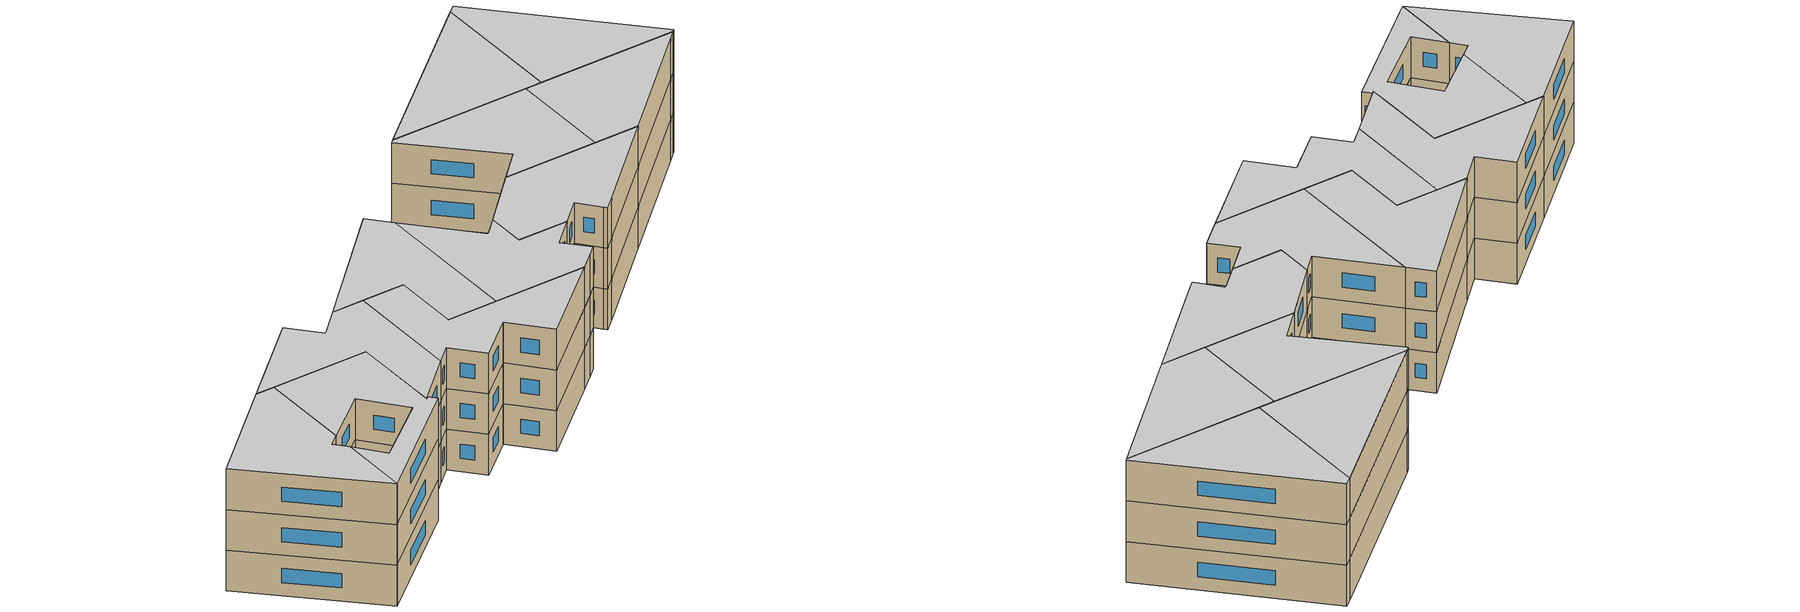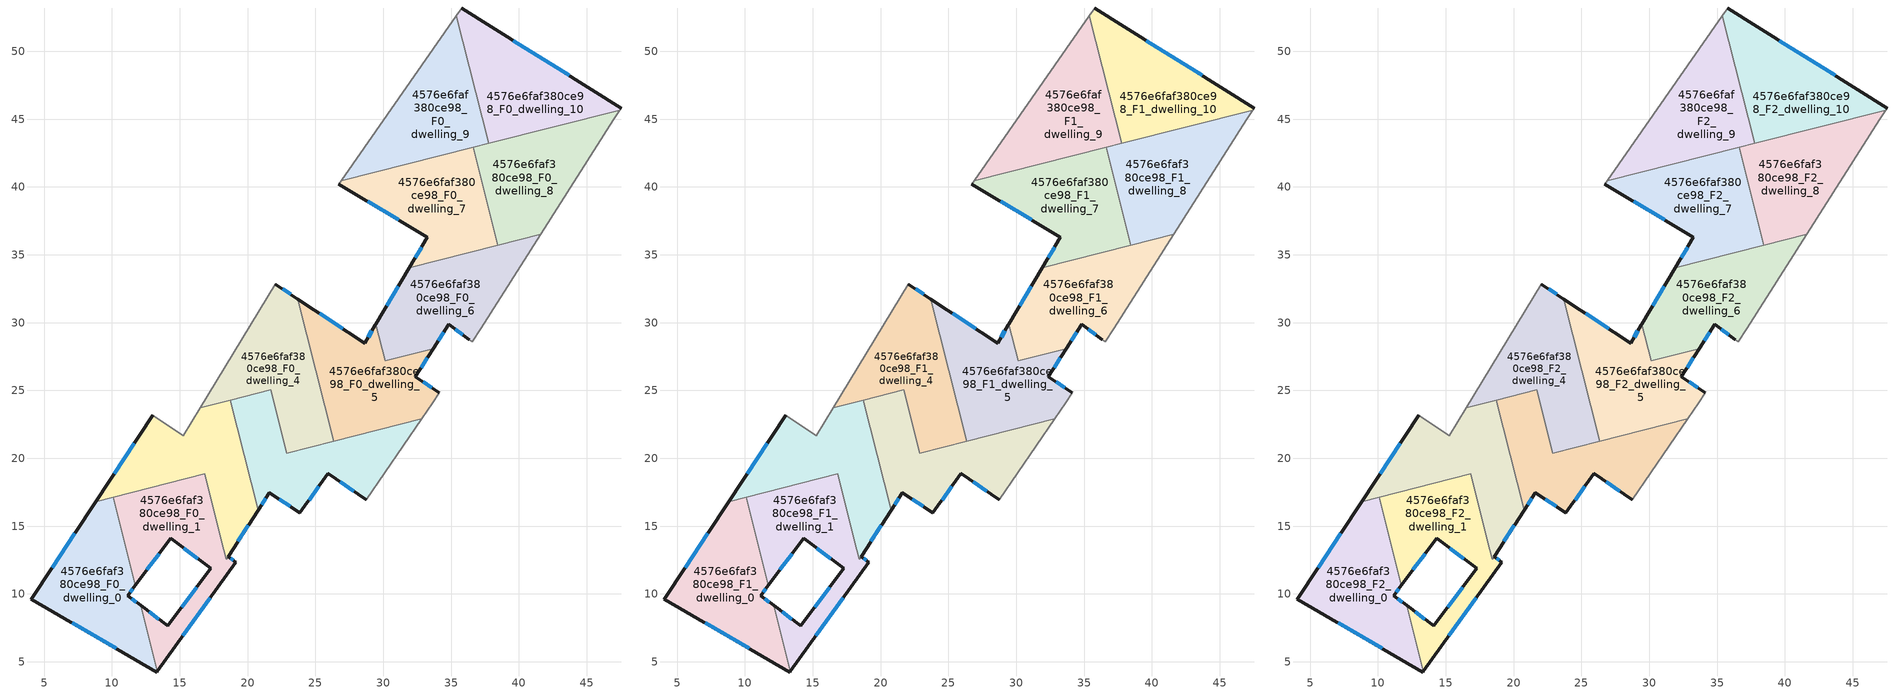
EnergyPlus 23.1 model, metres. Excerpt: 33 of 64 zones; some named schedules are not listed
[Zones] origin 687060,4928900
4576e6faf380ce98_F0_dwelling_0
 floor ground (EU_floor_Construction): 10.09,17.13 11.74,10.65 11.17,9.88 12.11,9.17 13.35,4.29 13.33,4.25 4.08,9.61 8.82,16.81 z0
 wall outside (EU_wall_Construction): 8.82,16.81 4.08,9.61 13.33,4.25 13.35,4.29 / 12.11,9.17 11.17,9.88 11.74,10.65 z0:3
 wall to 4576e6faf380ce98_F0_dwelling_1 (EU_wall_Construction): 11.74,10.65 10.09,17.13 / 13.35,4.29 12.11,9.17 z0:3
 wall to 4576e6faf380ce98_F0_dwelling_2 (EU_wall_Construction): 10.09,17.13 8.82,16.81 z0:3
 window (EU_Window_Construction): 7.28,14.47 5.62,11.95 / 11.35,10.13 11.55,10.4 / 11.81,9.4 11.47,9.65 / 7.08,7.87 10.32,5.99 z0.98:2.02
4576e6faf380ce98_F0_dwelling_1
 floor ground (EU_floor_Construction): 16.84,18.84 18.44,12.55 18.58,12.76 19.14,12.35 13.35,4.29 12.11,9.17 14.12,7.66 17.29,11.88 14.33,14.11 11.74,10.65 10.09,17.13 z0
 wall outside (EU_wall_Construction): 11.74,10.65 14.33,14.11 17.29,11.88 14.12,7.66 12.11,9.17 / 13.35,4.29 19.14,12.35 18.58,12.76 z0:3
 wall to 4576e6faf380ce98_F0_dwelling_2 (EU_wall_Construction): 18.08,13.97 16.84,18.84 10.1,17.13 / 18.58,12.76 18.44,12.55 18.08,13.96 z0:3
 window (EU_Window_Construction): 15.29,13.38 16.32,12.61 / 12.58,11.77 13.48,12.98 / 18.96,12.48 18.76,12.62 / 15.23,6.91 17.25,9.73 / 13.47,8.15 12.77,8.68 / 16.26,10.51 15.15,9.03 z0.98:2.02
4576e6faf380ce98_F0_dwelling_10
 floor ground (EU_floor_Construction): 47.53,45.82 47.43,45.66 37.77,43.21 35.38,52.63 35.78,53.19 z0
 wall outside (EU_wall_Construction): 47.53,45.82 35.78,53.19 z0:3
 wall to 4576e6faf380ce98_F0_dwelling_9 (EU_wall_Construction): 35.38,52.63 37.77,43.21 z0:3
 wall adiabatic (EU_wall_Construction): 35.78,53.19 35.38,52.63 / 47.43,45.66 47.53,45.82 z0:3
 wall to 4576e6faf380ce98_F0_dwelling_8 (EU_wall_Construction): 37.77,43.21 47.43,45.66 z0:3
 window (EU_Window_Construction): 43.7,48.22 39.6,50.79 z0.98:2.02
4576e6faf380ce98_F0_dwelling_2
 floor ground (EU_floor_Construction): 18.72,24.29 20.78,16.17 18.58,12.76 18.44,12.55 16.84,18.84 8.82,16.81 13.01,23.16 15.27,21.66 16.52,23.73 z0
 wall outside (EU_wall_Construction): 13.01,23.16 8.82,16.81 / 18.58,12.76 20.78,16.17 z0:3
 wall adiabatic (EU_wall_Construction): 16.52,23.73 15.27,21.66 13.01,23.16 z0:3
 wall to 4576e6faf380ce98_F0_dwelling_3 (EU_wall_Construction): 20.78,16.17 18.72,24.29 z0:3
 wall to 4576e6faf380ce98_F0_dwelling_4 (EU_wall_Construction): 18.72,24.29 16.52,23.73 z0:3
 window (EU_Window_Construction): 11.65,21.1 10.18,18.88 / 19.29,13.87 20.06,15.06 z0.98:2.02
4576e6faf380ce98_F0_dwelling_3
 floor ground (EU_floor_Construction): 32.84,22.9 28.74,16.95 25.93,18.89 25.92,18.88 23.87,15.97 21.62,17.46 20.78,16.17 18.72,24.29 21.69,25.04 22.88,20.38 z0
 wall outside (EU_wall_Construction): 20.78,16.17 21.62,17.46 23.87,15.97 25.92,18.88 25.93,18.89 28.74,16.95 z0:3
 wall to 4576e6faf380ce98_F0_dwelling_4 (EU_wall_Construction): 26.37,21.26 22.88,20.38 21.69,25.04 18.72,24.29 z0:3
 wall adiabatic (EU_wall_Construction): 28.74,16.95 32.84,22.9 z0:3
 wall to 4576e6faf380ce98_F0_dwelling_5 (EU_wall_Construction): 32.84,22.9 26.37,21.26 z0:3
 window (EU_Window_Construction): 21.05,16.59 21.34,17.04 / 26.84,18.26 27.82,17.58 / 24.53,16.91 25.25,17.93 / 22.35,16.98 23.13,16.45 z0.98:2.02
4576e6faf380ce98_F0_dwelling_4
 floor ground (EU_floor_Construction): 23.71,31.74 26.37,21.26 22.88,20.38 21.69,25.04 16.52,23.73 22.05,32.84 z0
 wall outside (EU_wall_Construction): 23.71,31.74 22.05,32.84 z0:3
 wall adiabatic (EU_wall_Construction): 22.05,32.84 16.52,23.73 z0:3
 wall to 4576e6faf380ce98_F0_dwelling_5 (EU_wall_Construction): 26.37,21.26 23.71,31.74 z0:3
 window (EU_Window_Construction): 23.17,32.1 22.59,32.48 z0.98:2.02
4576e6faf380ce98_F0_dwelling_5
 floor ground (EU_floor_Construction): 33.68,28.08 32.36,26.01 34.15,24.83 33.67,24.1 32.84,22.9 26.37,21.26 23.71,31.74 28.63,28.49 29.42,29.83 29.45,29.88 30.14,27.18 z0
 wall outside (EU_wall_Construction): 29.45,29.88 29.42,29.83 28.63,28.49 23.71,31.74 / 34.15,24.83 32.36,26.01 33.68,28.08 z0:3
 wall adiabatic (EU_wall_Construction): 32.84,22.9 33.67,24.1 34.15,24.83 z0:3
 wall to 4576e6faf380ce98_F0_dwelling_6 (EU_wall_Construction): 33.68,28.08 30.14,27.18 29.45,29.88 z0:3
 window (EU_Window_Construction): 27.03,29.55 25.31,30.68 / 29.16,29.39 28.88,28.93 / 32.79,26.68 33.25,27.41 / 33.56,25.21 32.94,25.63 z0.98:2.02
4576e6faf380ce98_F0_dwelling_6
 floor ground (EU_floor_Construction): 41.61,36.51 37.2,29.56 36.57,28.59 36.34,28.75 34.84,29.88 33.68,28.08 30.14,27.18 29.45,29.88 31.92,34.05 z0
 wall outside (EU_wall_Construction): 33.68,28.08 34.84,29.88 36.34,28.75 / 31.92,34.05 29.45,29.88 z0:3
 wall adiabatic (EU_wall_Construction): 36.34,28.75 36.57,28.59 37.2,29.56 41.61,36.51 z0:3
 wall to 4576e6faf380ce98_F0_dwelling_7 (EU_wall_Construction): 38.46,35.71 31.92,34.05 z0:3
 wall to 4576e6faf380ce98_F0_dwelling_8 (EU_wall_Construction): 41.61,36.51 38.46,35.71 z0:3
 window (EU_Window_Construction): 35.33,29.51 35.85,29.12 / 34.06,28.66 34.46,29.29 / 31.12,32.7 30.26,31.24 z0.98:2.02
4576e6faf380ce98_F0_dwelling_7
 floor ground (EU_floor_Construction): 36.63,42.92 38.45,35.71 31.92,34.05 33.26,36.3 26.74,40.21 26.91,40.46 z0
 wall outside (EU_wall_Construction): 26.74,40.21 33.26,36.3 31.92,34.05 z0:3
 wall adiabatic (EU_wall_Construction): 26.91,40.46 26.74,40.21 z0:3
 wall to 4576e6faf380ce98_F0_dwelling_8 (EU_wall_Construction): 38.45,35.71 36.63,42.92 z0:3
 wall to 4576e6faf380ce98_F0_dwelling_9 (EU_wall_Construction): 36.63,42.92 26.91,40.46 z0:3
 window (EU_Window_Construction): 32.82,35.57 32.36,34.78 / 28.86,38.94 31.14,37.57 z0.98:2.02
4576e6faf380ce98_F0_dwelling_8
 floor ground (EU_floor_Construction): 47.43,45.66 47.01,44.99 41.61,36.51 38.45,35.71 36.63,42.92 z0
 wall adiabatic (EU_wall_Construction): 41.61,36.51 47.01,44.99 47.43,45.66 z0:3
 wall to 4576e6faf380ce98_F0_dwelling_9 (EU_wall_Construction): 37.77,43.21 36.63,42.92 z0:3
4576e6faf380ce98_F0_dwelling_9
 floor ground (EU_floor_Construction): 35.38,52.63 37.77,43.21 26.91,40.46 z0
 wall adiabatic (EU_wall_Construction): 35.38,52.63 26.91,40.46 z0:3
4576e6faf380ce98_F1_dwelling_0
 floor to 4576e6faf380ce98_F0_dwelling_0 (EU_floor_Construction): 10.09,17.13 11.74,10.65 11.17,9.88 12.11,9.17 13.35,4.29 13.33,4.25 4.08,9.61 8.82,16.81 z3
 wall outside (EU_wall_Construction): 8.82,16.81 4.08,9.61 13.33,4.25 13.35,4.29 / 12.11,9.17 11.17,9.88 11.74,10.65 z3:6
 wall to 4576e6faf380ce98_F1_dwelling_1 (EU_wall_Construction): 11.74,10.65 10.09,17.13 / 13.35,4.29 12.11,9.17 z3:6
 wall to 4576e6faf380ce98_F1_dwelling_2 (EU_wall_Construction): 10.09,17.13 8.82,16.81 z3:6
 window (EU_Window_Construction): 7.28,14.47 5.62,11.95 / 11.35,10.13 11.55,10.4 / 11.81,9.4 11.47,9.65 / 7.08,7.87 10.32,5.99 z3.98:5.02
4576e6faf380ce98_F1_dwelling_1
 floor to 4576e6faf380ce98_F0_dwelling_1 (EU_floor_Construction): 16.84,18.84 18.44,12.55 18.58,12.76 19.14,12.35 13.35,4.29 12.11,9.17 14.12,7.66 17.29,11.88 14.33,14.11 11.74,10.65 10.09,17.13 z3
 wall outside (EU_wall_Construction): 11.74,10.65 14.33,14.11 17.29,11.88 14.12,7.66 12.11,9.17 / 13.35,4.29 19.14,12.35 18.58,12.76 z3:6
 wall to 4576e6faf380ce98_F1_dwelling_2 (EU_wall_Construction): 18.08,13.97 16.84,18.84 10.1,17.13 / 18.58,12.76 18.44,12.55 18.08,13.96 z3:6
 window (EU_Window_Construction): 15.29,13.38 16.32,12.61 / 12.58,11.77 13.48,12.98 / 18.96,12.48 18.76,12.62 / 15.23,6.91 17.25,9.73 / 13.47,8.15 12.77,8.68 / 16.26,10.51 15.15,9.03 z3.98:5.02
4576e6faf380ce98_F1_dwelling_10
 floor to 4576e6faf380ce98_F0_dwelling_10 (EU_floor_Construction): 47.53,45.82 47.43,45.66 37.77,43.21 35.38,52.63 35.78,53.19 z3
 wall outside (EU_wall_Construction): 47.53,45.82 35.78,53.19 z3:6
 wall to 4576e6faf380ce98_F1_dwelling_9 (EU_wall_Construction): 35.38,52.63 37.77,43.21 z3:6
 wall adiabatic (EU_wall_Construction): 35.78,53.19 35.38,52.63 / 47.43,45.66 47.53,45.82 z3:6
 wall to 4576e6faf380ce98_F1_dwelling_8 (EU_wall_Construction): 37.77,43.21 47.43,45.66 z3:6
 window (EU_Window_Construction): 43.7,48.22 39.6,50.79 z3.98:5.02
4576e6faf380ce98_F1_dwelling_2
 floor to 4576e6faf380ce98_F0_dwelling_2 (EU_floor_Construction): 18.72,24.29 20.78,16.17 18.58,12.76 18.44,12.55 16.84,18.84 8.82,16.81 13.01,23.16 15.27,21.66 16.52,23.73 z3
 wall outside (EU_wall_Construction): 13.01,23.16 8.82,16.81 / 18.58,12.76 20.78,16.17 z3:6
 wall adiabatic (EU_wall_Construction): 16.52,23.73 15.27,21.66 13.01,23.16 z3:6
 wall to 4576e6faf380ce98_F1_dwelling_3 (EU_wall_Construction): 20.78,16.17 18.72,24.29 z3:6
 wall to 4576e6faf380ce98_F1_dwelling_4 (EU_wall_Construction): 18.72,24.29 16.52,23.73 z3:6
 window (EU_Window_Construction): 11.65,21.1 10.18,18.88 / 19.29,13.87 20.06,15.06 z3.98:5.02
4576e6faf380ce98_F1_dwelling_3
 floor to 4576e6faf380ce98_F0_dwelling_3 (EU_floor_Construction): 32.84,22.9 28.74,16.95 25.93,18.89 25.92,18.88 23.87,15.97 21.62,17.46 20.78,16.17 18.72,24.29 21.69,25.04 22.88,20.38 z3
 wall outside (EU_wall_Construction): 20.78,16.17 21.62,17.46 23.87,15.97 25.92,18.88 25.93,18.89 28.74,16.95 z3:6
 wall to 4576e6faf380ce98_F1_dwelling_4 (EU_wall_Construction): 26.37,21.26 22.88,20.38 21.69,25.04 18.72,24.29 z3:6
 wall adiabatic (EU_wall_Construction): 28.74,16.95 32.84,22.9 z3:6
 wall to 4576e6faf380ce98_F1_dwelling_5 (EU_wall_Construction): 32.84,22.9 26.37,21.26 z3:6
 window (EU_Window_Construction): 21.05,16.59 21.34,17.04 / 26.84,18.26 27.82,17.58 / 24.53,16.91 25.25,17.93 / 22.35,16.98 23.13,16.45 z3.98:5.02
4576e6faf380ce98_F1_dwelling_4
 floor to 4576e6faf380ce98_F0_dwelling_4 (EU_floor_Construction): 23.71,31.74 26.37,21.26 22.88,20.38 21.69,25.04 16.52,23.73 22.05,32.84 z3
 wall outside (EU_wall_Construction): 23.71,31.74 22.05,32.84 z3:6
 wall adiabatic (EU_wall_Construction): 22.05,32.84 16.52,23.73 z3:6
 wall to 4576e6faf380ce98_F1_dwelling_5 (EU_wall_Construction): 26.37,21.26 23.71,31.74 z3:6
 window (EU_Window_Construction): 23.17,32.1 22.59,32.48 z3.98:5.02
4576e6faf380ce98_F1_dwelling_5
 floor to 4576e6faf380ce98_F0_dwelling_5 (EU_floor_Construction): 33.68,28.08 32.36,26.01 34.15,24.83 33.67,24.1 32.84,22.9 26.37,21.26 23.71,31.74 28.63,28.49 29.42,29.83 29.45,29.88 30.14,27.18 z3
 wall outside (EU_wall_Construction): 29.45,29.88 29.42,29.83 28.63,28.49 23.71,31.74 / 34.15,24.83 32.36,26.01 33.68,28.08 z3:6
 wall adiabatic (EU_wall_Construction): 32.84,22.9 33.67,24.1 34.15,24.83 z3:6
 wall to 4576e6faf380ce98_F1_dwelling_6 (EU_wall_Construction): 33.68,28.08 30.14,27.18 29.45,29.88 z3:6
 window (EU_Window_Construction): 27.03,29.55 25.31,30.68 / 29.16,29.39 28.88,28.93 / 32.79,26.68 33.25,27.41 / 33.56,25.21 32.94,25.63 z3.98:5.02
4576e6faf380ce98_F1_dwelling_6
 floor to 4576e6faf380ce98_F0_dwelling_6 (EU_floor_Construction): 41.61,36.51 37.2,29.56 36.57,28.59 36.34,28.75 34.84,29.88 33.68,28.08 30.14,27.18 29.45,29.88 31.92,34.05 z3
 wall outside (EU_wall_Construction): 33.68,28.08 34.84,29.88 36.34,28.75 / 31.92,34.05 29.45,29.88 z3:6
 wall adiabatic (EU_wall_Construction): 36.34,28.75 36.57,28.59 37.2,29.56 41.61,36.51 z3:6
 wall to 4576e6faf380ce98_F1_dwelling_7 (EU_wall_Construction): 38.46,35.71 31.92,34.05 z3:6
 wall to 4576e6faf380ce98_F1_dwelling_8 (EU_wall_Construction): 41.61,36.51 38.46,35.71 z3:6
 window (EU_Window_Construction): 35.33,29.51 35.85,29.12 / 34.06,28.66 34.46,29.29 / 31.12,32.7 30.26,31.24 z3.98:5.02
4576e6faf380ce98_F1_dwelling_7
 floor to 4576e6faf380ce98_F0_dwelling_7 (EU_floor_Construction): 36.63,42.92 38.45,35.71 31.92,34.05 33.26,36.3 26.74,40.21 26.91,40.46 z3
 wall outside (EU_wall_Construction): 26.74,40.21 33.26,36.3 31.92,34.05 z3:6
 wall adiabatic (EU_wall_Construction): 26.91,40.46 26.74,40.21 z3:6
 wall to 4576e6faf380ce98_F1_dwelling_8 (EU_wall_Construction): 38.45,35.71 36.63,42.92 z3:6
 wall to 4576e6faf380ce98_F1_dwelling_9 (EU_wall_Construction): 36.63,42.92 26.91,40.46 z3:6
 window (EU_Window_Construction): 32.82,35.57 32.36,34.78 / 28.86,38.94 31.14,37.57 z3.98:5.02
4576e6faf380ce98_F1_dwelling_8
 floor to 4576e6faf380ce98_F0_dwelling_8 (EU_floor_Construction): 47.43,45.66 47.01,44.99 41.61,36.51 38.45,35.71 36.63,42.92 z3
 wall adiabatic (EU_wall_Construction): 41.61,36.51 47.01,44.99 47.43,45.66 z3:6
 wall to 4576e6faf380ce98_F1_dwelling_9 (EU_wall_Construction): 37.77,43.21 36.63,42.92 z3:6
4576e6faf380ce98_F1_dwelling_9
 floor to 4576e6faf380ce98_F0_dwelling_9 (EU_floor_Construction): 35.38,52.63 37.77,43.21 26.91,40.46 z3
 wall adiabatic (EU_wall_Construction): 35.38,52.63 26.91,40.46 z3:6
4576e6faf380ce98_F2_dwelling_0
 floor to 4576e6faf380ce98_F1_dwelling_0 (EU_floor_Construction): 10.09,17.13 11.74,10.65 11.17,9.88 12.11,9.17 13.35,4.29 13.33,4.25 4.08,9.61 8.82,16.81 z6
 wall outside (EU_wall_Construction): 8.82,16.81 4.08,9.61 13.33,4.25 13.35,4.29 / 12.11,9.17 11.17,9.88 11.74,10.65 z6:9
 wall to 4576e6faf380ce98_F2_dwelling_1 (EU_wall_Construction): 11.74,10.65 10.09,17.13 / 13.35,4.29 12.11,9.17 z6:9
 wall to 4576e6faf380ce98_F2_dwelling_2 (EU_wall_Construction): 10.09,17.13 8.82,16.81 z6:9
 window (EU_Window_Construction): 7.28,14.47 5.62,11.95 / 11.35,10.13 11.55,10.4 / 11.81,9.4 11.47,9.65 / 7.08,7.87 10.32,5.99 z6.98:8.02
 ceiling to 4576e6faf380ce98_F3_dwelling_0 (EU_floor_Construction): 13.33,4.25 13.35,4.29 12.11,9.17 11.17,9.88 11.74,10.65 10.09,17.13 8.82,16.81 4.08,9.61 z9
4576e6faf380ce98_F2_dwelling_1
 floor to 4576e6faf380ce98_F1_dwelling_1 (EU_floor_Construction): 16.84,18.84 18.44,12.55 18.58,12.76 19.14,12.35 13.35,4.29 12.11,9.17 14.12,7.66 17.29,11.88 14.33,14.11 11.74,10.65 10.09,17.13 z6
 wall outside (EU_wall_Construction): 11.74,10.65 14.33,14.11 17.29,11.88 14.12,7.66 12.11,9.17 / 13.35,4.29 19.14,12.35 18.58,12.76 z6:9
 wall to 4576e6faf380ce98_F2_dwelling_2 (EU_wall_Construction): 18.08,13.97 16.84,18.84 10.1,17.13 / 18.58,12.76 18.44,12.55 18.08,13.96 z6:9
 window (EU_Window_Construction): 15.29,13.38 16.32,12.61 / 12.58,11.77 13.48,12.98 / 18.96,12.48 18.76,12.62 / 15.23,6.91 17.25,9.73 / 13.47,8.15 12.77,8.68 / 16.26,10.51 15.15,9.03 z6.98:8.02
 ceiling to 4576e6faf380ce98_F3_dwelling_1 (EU_floor_Construction): 13.35,4.29 19.14,12.35 18.58,12.76 18.44,12.55 16.84,18.84 10.09,17.13 11.74,10.65 14.33,14.11 17.29,11.88 14.12,7.66 12.11,9.17 z9
4576e6faf380ce98_F2_dwelling_10
 floor to 4576e6faf380ce98_F1_dwelling_10 (EU_floor_Construction): 47.53,45.82 47.43,45.66 37.77,43.21 35.38,52.63 35.78,53.19 z6
 wall outside (EU_wall_Construction): 47.53,45.82 35.78,53.19 z6:9
 wall to 4576e6faf380ce98_F2_dwelling_9 (EU_wall_Construction): 35.38,52.63 37.77,43.21 z6:9
 wall adiabatic (EU_wall_Construction): 35.78,53.19 35.38,52.63 / 47.43,45.66 47.53,45.82 z6:9
 wall to 4576e6faf380ce98_F2_dwelling_8 (EU_wall_Construction): 37.77,43.21 47.43,45.66 z6:9
 window (EU_Window_Construction): 43.7,48.22 39.6,50.79 z6.98:8.02
 ceiling to 4576e6faf380ce98_F3_dwelling_10 (EU_floor_Construction): 47.43,45.66 47.53,45.82 35.78,53.19 35.38,52.63 37.77,43.21 z9
4576e6faf380ce98_F2_dwelling_2
 floor to 4576e6faf380ce98_F1_dwelling_2 (EU_floor_Construction): 18.72,24.29 20.78,16.17 18.58,12.76 18.44,12.55 16.84,18.84 8.82,16.81 13.01,23.16 15.27,21.66 16.52,23.73 z6
 wall outside (EU_wall_Construction): 13.01,23.16 8.82,16.81 / 18.58,12.76 20.78,16.17 z6:9
 wall adiabatic (EU_wall_Construction): 16.52,23.73 15.27,21.66 13.01,23.16 z6:9
 wall to 4576e6faf380ce98_F2_dwelling_3 (EU_wall_Construction): 20.78,16.17 18.72,24.29 z6:9
 wall to 4576e6faf380ce98_F2_dwelling_4 (EU_wall_Construction): 18.72,24.29 16.52,23.73 z6:9
 window (EU_Window_Construction): 11.65,21.1 10.18,18.88 / 19.29,13.87 20.06,15.06 z6.98:8.02
 ceiling to 4576e6faf380ce98_F3_dwelling_2 (EU_floor_Construction): 18.58,12.76 20.78,16.17 18.72,24.29 16.52,23.73 15.27,21.66 13.01,23.16 8.82,16.81 16.84,18.84 18.44,12.55 z9
4576e6faf380ce98_F2_dwelling_3
 floor to 4576e6faf380ce98_F1_dwelling_3 (EU_floor_Construction): 32.84,22.9 28.74,16.95 25.93,18.89 25.92,18.88 23.87,15.97 21.62,17.46 20.78,16.17 18.72,24.29 21.69,25.04 22.88,20.38 z6
 wall outside (EU_wall_Construction): 20.78,16.17 21.62,17.46 23.87,15.97 25.92,18.88 25.93,18.89 28.74,16.95 z6:9
 wall to 4576e6faf380ce98_F2_dwelling_4 (EU_wall_Construction): 26.37,21.26 22.88,20.38 21.69,25.04 18.72,24.29 z6:9
 wall adiabatic (EU_wall_Construction): 28.74,16.95 32.84,22.9 z6:9
 wall to 4576e6faf380ce98_F2_dwelling_5 (EU_wall_Construction): 32.84,22.9 26.37,21.26 z6:9
 window (EU_Window_Construction): 21.05,16.59 21.34,17.04 / 26.84,18.26 27.82,17.58 / 24.53,16.91 25.25,17.93 / 22.35,16.98 23.13,16.45 z6.98:8.02
 ceiling to 4576e6faf380ce98_F3_dwelling_3 (EU_floor_Construction): 28.74,16.95 32.84,22.9 22.88,20.38 21.69,25.04 18.72,24.29 20.78,16.17 21.62,17.46 23.87,15.97 25.92,18.88 25.93,18.89 z9
4576e6faf380ce98_F2_dwelling_4
 floor to 4576e6faf380ce98_F1_dwelling_4 (EU_floor_Construction): 23.71,31.74 26.37,21.26 22.88,20.38 21.69,25.04 16.52,23.73 22.05,32.84 z6
 wall outside (EU_wall_Construction): 23.71,31.74 22.05,32.84 z6:9
 wall adiabatic (EU_wall_Construction): 22.05,32.84 16.52,23.73 z6:9
 wall to 4576e6faf380ce98_F2_dwelling_5 (EU_wall_Construction): 26.37,21.26 23.71,31.74 z6:9
 window (EU_Window_Construction): 23.17,32.1 22.59,32.48 z6.98:8.02
 ceiling to 4576e6faf380ce98_F3_dwelling_4 (EU_floor_Construction): 26.37,21.26 23.71,31.74 22.05,32.84 16.52,23.73 21.69,25.04 22.88,20.38 z9
4576e6faf380ce98_F2_dwelling_5
 floor to 4576e6faf380ce98_F1_dwelling_5 (EU_floor_Construction): 33.68,28.08 32.36,26.01 34.15,24.83 33.67,24.1 32.84,22.9 26.37,21.26 23.71,31.74 28.63,28.49 29.42,29.83 29.45,29.88 30.14,27.18 z6
 wall outside (EU_wall_Construction): 29.45,29.88 29.42,29.83 28.63,28.49 23.71,31.74 / 34.15,24.83 32.36,26.01 33.68,28.08 z6:9
 wall adiabatic (EU_wall_Construction): 32.84,22.9 33.67,24.1 34.15,24.83 z6:9
 wall to 4576e6faf380ce98_F2_dwelling_6 (EU_wall_Construction): 33.68,28.08 30.14,27.18 29.45,29.88 z6:9
 window (EU_Window_Construction): 27.03,29.55 25.31,30.68 / 29.16,29.39 28.88,28.93 / 32.79,26.68 33.25,27.41 / 33.56,25.21 32.94,25.63 z6.98:8.02
 ceiling to 4576e6faf380ce98_F3_dwelling_5 (EU_floor_Construction): 32.84,22.9 33.67,24.1 34.15,24.83 32.36,26.01 33.68,28.08 30.14,27.18 29.45,29.88 29.42,29.83 28.63,28.49 23.71,31.74 26.37,21.26 z9
4576e6faf380ce98_F2_dwelling_6
 floor to 4576e6faf380ce98_F1_dwelling_6 (EU_floor_Construction): 41.61,36.51 37.2,29.56 36.57,28.59 36.34,28.75 34.84,29.88 33.68,28.08 30.14,27.18 29.45,29.88 31.92,34.05 z6
 wall outside (EU_wall_Construction): 33.68,28.08 34.84,29.88 36.34,28.75 / 31.92,34.05 29.45,29.88 z6:9
 wall adiabatic (EU_wall_Construction): 36.34,28.75 36.57,28.59 37.2,29.56 41.61,36.51 z6:9
 wall to 4576e6faf380ce98_F2_dwelling_7 (EU_wall_Construction): 38.46,35.71 31.92,34.05 z6:9
 wall to 4576e6faf380ce98_F2_dwelling_8 (EU_wall_Construction): 41.61,36.51 38.46,35.71 z6:9
 window (EU_Window_Construction): 35.33,29.51 35.85,29.12 / 34.06,28.66 34.46,29.29 / 31.12,32.7 30.26,31.24 z6.98:8.02
 ceiling to 4576e6faf380ce98_F3_dwelling_6 (EU_floor_Construction): 37.2,29.56 41.61,36.51 31.92,34.05 29.45,29.88 30.14,27.18 33.68,28.08 34.84,29.88 36.34,28.75 36.57,28.59 z9
4576e6faf380ce98_F2_dwelling_7
 floor to 4576e6faf380ce98_F1_dwelling_7 (EU_floor_Construction): 36.63,42.92 38.45,35.71 31.92,34.05 33.26,36.3 26.74,40.21 26.91,40.46 z6
 wall outside (EU_wall_Construction): 26.74,40.21 33.26,36.3 31.92,34.05 z6:9
 wall adiabatic (EU_wall_Construction): 26.91,40.46 26.74,40.21 z6:9
 wall to 4576e6faf380ce98_F2_dwelling_8 (EU_wall_Construction): 38.45,35.71 36.63,42.92 z6:9
 wall to 4576e6faf380ce98_F2_dwelling_9 (EU_wall_Construction): 36.63,42.92 26.91,40.46 z6:9
 window (EU_Window_Construction): 32.82,35.57 32.36,34.78 / 28.86,38.94 31.14,37.57 z6.98:8.02
 ceiling to 4576e6faf380ce98_F3_dwelling_7 (EU_floor_Construction): 38.45,35.71 36.63,42.92 26.91,40.46 26.74,40.21 33.26,36.3 31.92,34.05 z9
4576e6faf380ce98_F2_dwelling_8
 floor to 4576e6faf380ce98_F1_dwelling_8 (EU_floor_Construction): 47.43,45.66 47.01,44.99 41.61,36.51 38.45,35.71 36.63,42.92 z6
 wall adiabatic (EU_wall_Construction): 41.61,36.51 47.01,44.99 47.43,45.66 z6:9
 wall to 4576e6faf380ce98_F2_dwelling_9 (EU_wall_Construction): 37.77,43.21 36.63,42.92 z6:9
 ceiling to 4576e6faf380ce98_F3_dwelling_8 (EU_floor_Construction): 41.61,36.51 47.01,44.99 47.43,45.66 36.63,42.92 38.45,35.71 z9
4576e6faf380ce98_F2_dwelling_9
 floor to 4576e6faf380ce98_F1_dwelling_9 (EU_floor_Construction): 35.38,52.63 37.77,43.21 26.91,40.46 z6
 wall adiabatic (EU_wall_Construction): 35.38,52.63 26.91,40.46 z6:9
 ceiling to 4576e6faf380ce98_F3_dwelling_9 (EU_floor_Construction): 37.77,43.21 35.38,52.63 26.91,40.46 z9
[Building]
EU S2 Campaign: North Axis=0; Terrain=City; Solar Distribution=FullExterior
[Site:Location]
Bologna: Latitude=44.5; Longitude=11.25; Time Zone=1; Elevation=37
[SizingPeriod:WeatherFileDays]
AnnualSizingPeriod: Begin Month=1; Begin Day of Month=1; End Month=12; End Day of Month=31; Day of Week for Start Day=Monday; Use Weather File Daylight Saving Period=No; Use Weather File Rain and Snow Indicators=No
[MATERIAL]
EU_InternalMass_Material: Roughness=MediumRough; Thickness=0.1; Conductivity=1; Density=1800; Specific Heat=900; Thermal Absorptance=0.9; Solar Absorptance=0.7; Visible Absorptance=0.7
[MATERIAL:NOMASS] Roughness=MediumRough; Thermal Absorptance=0.9; Solar Absorptance=0.7; Visible Absorptance=0.7
Name | Thermal Resistance
EU_wall_NoMass | 0.905828
EU_floor_NoMass | 0.67114
[WINDOWMATERIAL:SIMPLEGLAZINGSYSTEM]
EU_Window_SimpleGlazing: UFactor=4.52486; Solar Heat Gain Coefficient=0.85; Visible Transmittance=0.85
[CONSTRUCTION]
EU_wall_Construction: EU_wall_NoMass
EU_floor_Construction: EU_floor_NoMass
EU_Window_Construction: EU_Window_SimpleGlazing
EU_InternalMass_Construction: EU_InternalMass_Material
[ZONE] Type=1; Multiplier=1; Ceiling Height=autocalculate; Floor Area=autocalculate; Part of Total Floor Area=Yes
Name | Volume
4576e6faf380ce98_F0_dwelling_0; 4576e6faf380ce98_F1_dwelling_0; 4576e6faf380ce98_F2_dwelling_0 | 163.207
4576e6faf380ce98_F0_dwelling_1; 4576e6faf380ce98_F1_dwelling_1; 4576e6faf380ce98_F2_dwelling_1 | 159.73
4576e6faf380ce98_F0_dwelling_10; 4576e6faf380ce98_F1_dwelling_10; 4576e6faf380ce98_F2_dwelling_10 | 163.191
4576e6faf380ce98_F0_dwelling_2; 4576e6faf380ce98_F1_dwelling_2; 4576e6faf380ce98_F2_dwelling_2 | 166.681
4576e6faf380ce98_F0_dwelling_3; 4576e6faf380ce98_F1_dwelling_3; 4576e6faf380ce98_F2_dwelling_3 | 163.241
4576e6faf380ce98_F0_dwelling_4; 4576e6faf380ce98_F1_dwelling_4; 4576e6faf380ce98_F2_dwelling_4 | 164.303
4576e6faf380ce98_F0_dwelling_5; 4576e6faf380ce98_F1_dwelling_5; 4576e6faf380ce98_F2_dwelling_5 | 164.34
4576e6faf380ce98_F0_dwelling_6; 4576e6faf380ce98_F1_dwelling_6; 4576e6faf380ce98_F2_dwelling_6 | 165.376
4576e6faf380ce98_F0_dwelling_7; 4576e6faf380ce98_F1_dwelling_7; 4576e6faf380ce98_F2_dwelling_7 | 160.939
4576e6faf380ce98_F0_dwelling_8; 4576e6faf380ce98_F1_dwelling_8; 4576e6faf380ce98_F2_dwelling_8 | 160.929
4576e6faf380ce98_F0_dwelling_9; 4576e6faf380ce98_F1_dwelling_9; 4576e6faf380ce98_F2_dwelling_9 | 163.178
[INTERNALMASS] Construction=EU_InternalMass_Construction
Name | Zone or ZoneList | Surface Area
4576e6faf380ce98_F0_dwelling_0_EU_InternalMass | 4576e6faf380ce98_F0_dwelling_0 | 54.403
4576e6faf380ce98_F0_dwelling_1_EU_InternalMass | 4576e6faf380ce98_F0_dwelling_1 | 53.2439
4576e6faf380ce98_F0_dwelling_2_EU_InternalMass | 4576e6faf380ce98_F0_dwelling_2 | 55.5592
4576e6faf380ce98_F0_dwelling_3_EU_InternalMass | 4576e6faf380ce98_F0_dwelling_3 | 54.414
4576e6faf380ce98_F0_dwelling_4_EU_InternalMass | 4576e6faf380ce98_F0_dwelling_4 | 54.7661
4576e6faf380ce98_F0_dwelling_5_EU_InternalMass | 4576e6faf380ce98_F0_dwelling_5 | 54.7816
4576e6faf380ce98_F0_dwelling_6_EU_InternalMass | 4576e6faf380ce98_F0_dwelling_6 | 55.1245
4576e6faf380ce98_F0_dwelling_7_EU_InternalMass | 4576e6faf380ce98_F0_dwelling_7 | 53.646
4576e6faf380ce98_F0_dwelling_8_EU_InternalMass | 4576e6faf380ce98_F0_dwelling_8 | 53.6434
4576e6faf380ce98_F0_dwelling_9_EU_InternalMass | 4576e6faf380ce98_F0_dwelling_9 | 54.3903
4576e6faf380ce98_F0_dwelling_10_EU_InternalMass | 4576e6faf380ce98_F0_dwelling_10 | 54.3948
4576e6faf380ce98_F1_dwelling_0_EU_InternalMass | 4576e6faf380ce98_F1_dwelling_0 | 54.403
4576e6faf380ce98_F1_dwelling_1_EU_InternalMass | 4576e6faf380ce98_F1_dwelling_1 | 53.2439
4576e6faf380ce98_F1_dwelling_2_EU_InternalMass | 4576e6faf380ce98_F1_dwelling_2 | 55.5592
4576e6faf380ce98_F1_dwelling_3_EU_InternalMass | 4576e6faf380ce98_F1_dwelling_3 | 54.414
4576e6faf380ce98_F1_dwelling_4_EU_InternalMass | 4576e6faf380ce98_F1_dwelling_4 | 54.7661
4576e6faf380ce98_F1_dwelling_5_EU_InternalMass | 4576e6faf380ce98_F1_dwelling_5 | 54.7816
4576e6faf380ce98_F1_dwelling_6_EU_InternalMass | 4576e6faf380ce98_F1_dwelling_6 | 55.1245
4576e6faf380ce98_F1_dwelling_7_EU_InternalMass | 4576e6faf380ce98_F1_dwelling_7 | 53.646
4576e6faf380ce98_F1_dwelling_8_EU_InternalMass | 4576e6faf380ce98_F1_dwelling_8 | 53.6434
4576e6faf380ce98_F1_dwelling_9_EU_InternalMass | 4576e6faf380ce98_F1_dwelling_9 | 54.3903
4576e6faf380ce98_F1_dwelling_10_EU_InternalMass | 4576e6faf380ce98_F1_dwelling_10 | 54.3948
4576e6faf380ce98_F2_dwelling_0_EU_InternalMass | 4576e6faf380ce98_F2_dwelling_0 | 54.403
4576e6faf380ce98_F2_dwelling_1_EU_InternalMass | 4576e6faf380ce98_F2_dwelling_1 | 53.2439
4576e6faf380ce98_F2_dwelling_2_EU_InternalMass | 4576e6faf380ce98_F2_dwelling_2 | 55.5592
4576e6faf380ce98_F2_dwelling_3_EU_InternalMass | 4576e6faf380ce98_F2_dwelling_3 | 54.414
4576e6faf380ce98_F2_dwelling_4_EU_InternalMass | 4576e6faf380ce98_F2_dwelling_4 | 54.7661
4576e6faf380ce98_F2_dwelling_5_EU_InternalMass | 4576e6faf380ce98_F2_dwelling_5 | 54.7816
4576e6faf380ce98_F2_dwelling_6_EU_InternalMass | 4576e6faf380ce98_F2_dwelling_6 | 55.1245
4576e6faf380ce98_F2_dwelling_7_EU_InternalMass | 4576e6faf380ce98_F2_dwelling_7 | 53.646
4576e6faf380ce98_F2_dwelling_8_EU_InternalMass | 4576e6faf380ce98_F2_dwelling_8 | 53.6434
4576e6faf380ce98_F2_dwelling_9_EU_InternalMass | 4576e6faf380ce98_F2_dwelling_9 | 54.3903
4576e6faf380ce98_F2_dwelling_10_EU_InternalMass | 4576e6faf380ce98_F2_dwelling_10 | 54.3948
[OTHEREQUIPMENT] Fuel Type=Electricity; Design Level Calculation Method=Watts/Area; Power per Zone Floor Area=1; Fraction Latent=0; Fraction Radiant=0; Fraction Lost=0; Carbon Dioxide Generation Rate=0; EndUse Subcategory=EU_Step8_InternalGains
Name | Zone or ZoneList or Space or SpaceList | Schedule
EU_Step8_InternalGain_4576e6faf380ce98_F0_dwelling_0_f000 | 4576e6faf380ce98_F0_dwelling_0 | EU_Step8_GainSchedule_4576e6faf380ce98_F0_dwelling_0_f000
EU_Step8_InternalGain_4576e6faf380ce98_F0_dwelling_1_f000 | 4576e6faf380ce98_F0_dwelling_1 | EU_Step8_GainSchedule_4576e6faf380ce98_F0_dwelling_1_f000
EU_Step8_InternalGain_4576e6faf380ce98_F0_dwelling_2_f000 | 4576e6faf380ce98_F0_dwelling_2 | EU_Step8_GainSchedule_4576e6faf380ce98_F0_dwelling_2_f000
EU_Step8_InternalGain_4576e6faf380ce98_F0_dwelling_3_f000 | 4576e6faf380ce98_F0_dwelling_3 | EU_Step8_GainSchedule_4576e6faf380ce98_F0_dwelling_3_f000
EU_Step8_InternalGain_4576e6faf380ce98_F0_dwelling_4_f000 | 4576e6faf380ce98_F0_dwelling_4 | EU_Step8_GainSchedule_4576e6faf380ce98_F0_dwelling_4_f000
EU_Step8_InternalGain_4576e6faf380ce98_F0_dwelling_5_f000 | 4576e6faf380ce98_F0_dwelling_5 | EU_Step8_GainSchedule_4576e6faf380ce98_F0_dwelling_5_f000
EU_Step8_InternalGain_4576e6faf380ce98_F0_dwelling_6_f000 | 4576e6faf380ce98_F0_dwelling_6 | EU_Step8_GainSchedule_4576e6faf380ce98_F0_dwelling_6_f000
EU_Step8_InternalGain_4576e6faf380ce98_F0_dwelling_7_f000 | 4576e6faf380ce98_F0_dwelling_7 | EU_Step8_GainSchedule_4576e6faf380ce98_F0_dwelling_7_f000
EU_Step8_InternalGain_4576e6faf380ce98_F0_dwelling_8_f000 | 4576e6faf380ce98_F0_dwelling_8 | EU_Step8_GainSchedule_4576e6faf380ce98_F0_dwelling_8_f000
EU_Step8_InternalGain_4576e6faf380ce98_F0_dwelling_9_f000 | 4576e6faf380ce98_F0_dwelling_9 | EU_Step8_GainSchedule_4576e6faf380ce98_F0_dwelling_9_f000
EU_Step8_InternalGain_4576e6faf380ce98_F0_dwelling_10_f000 | 4576e6faf380ce98_F0_dwelling_10 | EU_Step8_GainSchedule_4576e6faf380ce98_F0_dwelling_10_f000
EU_Step8_InternalGain_4576e6faf380ce98_F1_dwelling_0_f000 | 4576e6faf380ce98_F1_dwelling_0 | EU_Step8_GainSchedule_4576e6faf380ce98_F1_dwelling_0_f000
EU_Step8_InternalGain_4576e6faf380ce98_F1_dwelling_1_f000 | 4576e6faf380ce98_F1_dwelling_1 | EU_Step8_GainSchedule_4576e6faf380ce98_F1_dwelling_1_f000
EU_Step8_InternalGain_4576e6faf380ce98_F1_dwelling_2_f000 | 4576e6faf380ce98_F1_dwelling_2 | EU_Step8_GainSchedule_4576e6faf380ce98_F1_dwelling_2_f000
EU_Step8_InternalGain_4576e6faf380ce98_F1_dwelling_3_f000 | 4576e6faf380ce98_F1_dwelling_3 | EU_Step8_GainSchedule_4576e6faf380ce98_F1_dwelling_3_f000
EU_Step8_InternalGain_4576e6faf380ce98_F1_dwelling_4_f000 | 4576e6faf380ce98_F1_dwelling_4 | EU_Step8_GainSchedule_4576e6faf380ce98_F1_dwelling_4_f000
EU_Step8_InternalGain_4576e6faf380ce98_F1_dwelling_5_f000 | 4576e6faf380ce98_F1_dwelling_5 | EU_Step8_GainSchedule_4576e6faf380ce98_F1_dwelling_5_f000
EU_Step8_InternalGain_4576e6faf380ce98_F1_dwelling_6_f000 | 4576e6faf380ce98_F1_dwelling_6 | EU_Step8_GainSchedule_4576e6faf380ce98_F1_dwelling_6_f000
EU_Step8_InternalGain_4576e6faf380ce98_F1_dwelling_7_f000 | 4576e6faf380ce98_F1_dwelling_7 | EU_Step8_GainSchedule_4576e6faf380ce98_F1_dwelling_7_f000
EU_Step8_InternalGain_4576e6faf380ce98_F1_dwelling_8_f000 | 4576e6faf380ce98_F1_dwelling_8 | EU_Step8_GainSchedule_4576e6faf380ce98_F1_dwelling_8_f000
EU_Step8_InternalGain_4576e6faf380ce98_F1_dwelling_9_f000 | 4576e6faf380ce98_F1_dwelling_9 | EU_Step8_GainSchedule_4576e6faf380ce98_F1_dwelling_9_f000
EU_Step8_InternalGain_4576e6faf380ce98_F1_dwelling_10_f000 | 4576e6faf380ce98_F1_dwelling_10 | EU_Step8_GainSchedule_4576e6faf380ce98_F1_dwelling_10_f000
EU_Step8_InternalGain_4576e6faf380ce98_F2_dwelling_0_f000 | 4576e6faf380ce98_F2_dwelling_0 | EU_Step8_GainSchedule_4576e6faf380ce98_F2_dwelling_0_f000
EU_Step8_InternalGain_4576e6faf380ce98_F2_dwelling_1_f000 | 4576e6faf380ce98_F2_dwelling_1 | EU_Step8_GainSchedule_4576e6faf380ce98_F2_dwelling_1_f000
EU_Step8_InternalGain_4576e6faf380ce98_F2_dwelling_2_f000 | 4576e6faf380ce98_F2_dwelling_2 | EU_Step8_GainSchedule_4576e6faf380ce98_F2_dwelling_2_f000
EU_Step8_InternalGain_4576e6faf380ce98_F2_dwelling_3_f000 | 4576e6faf380ce98_F2_dwelling_3 | EU_Step8_GainSchedule_4576e6faf380ce98_F2_dwelling_3_f000
EU_Step8_InternalGain_4576e6faf380ce98_F2_dwelling_4_f000 | 4576e6faf380ce98_F2_dwelling_4 | EU_Step8_GainSchedule_4576e6faf380ce98_F2_dwelling_4_f000
EU_Step8_InternalGain_4576e6faf380ce98_F2_dwelling_5_f000 | 4576e6faf380ce98_F2_dwelling_5 | EU_Step8_GainSchedule_4576e6faf380ce98_F2_dwelling_5_f000
EU_Step8_InternalGain_4576e6faf380ce98_F2_dwelling_6_f000 | 4576e6faf380ce98_F2_dwelling_6 | EU_Step8_GainSchedule_4576e6faf380ce98_F2_dwelling_6_f000
EU_Step8_InternalGain_4576e6faf380ce98_F2_dwelling_7_f000 | 4576e6faf380ce98_F2_dwelling_7 | EU_Step8_GainSchedule_4576e6faf380ce98_F2_dwelling_7_f000
EU_Step8_InternalGain_4576e6faf380ce98_F2_dwelling_8_f000 | 4576e6faf380ce98_F2_dwelling_8 | EU_Step8_GainSchedule_4576e6faf380ce98_F2_dwelling_8_f000
EU_Step8_InternalGain_4576e6faf380ce98_F2_dwelling_9_f000 | 4576e6faf380ce98_F2_dwelling_9 | EU_Step8_GainSchedule_4576e6faf380ce98_F2_dwelling_9_f000
EU_Step8_InternalGain_4576e6faf380ce98_F2_dwelling_10_f000 | 4576e6faf380ce98_F2_dwelling_10 | EU_Step8_GainSchedule_4576e6faf380ce98_F2_dwelling_10_f000
[ZONEVENTILATION:DESIGNFLOWRATE] Schedule=EU_AlwaysOn; Design Flow Rate Calculation Method=AirChanges/Hour; Air Changes per Hour=0.73129; Ventilation Type=Natural; Fan Pressure Rise=0; Fan Total Efficiency=1; Constant Term Coefficient=1; Temperature Term Coefficient=0; Velocity Term Coefficient=0; Velocity Squared Term Coefficient=0; Minimum Indoor Temperature=-100; Maximum Indoor Temperature=100; Delta Temperature=-100; Minimum Outdoor Temperature=-100; Maximum Outdoor Temperature=100; Maximum Wind Speed=40
Name | Zone or ZoneList or Space or SpaceList
EU_ConstantAir_4576e6faf380ce98_F0_dwelling_0 | 4576e6faf380ce98_F0_dwelling_0
EU_ConstantAir_4576e6faf380ce98_F0_dwelling_1 | 4576e6faf380ce98_F0_dwelling_1
EU_ConstantAir_4576e6faf380ce98_F0_dwelling_2 | 4576e6faf380ce98_F0_dwelling_2
EU_ConstantAir_4576e6faf380ce98_F0_dwelling_3 | 4576e6faf380ce98_F0_dwelling_3
EU_ConstantAir_4576e6faf380ce98_F0_dwelling_4 | 4576e6faf380ce98_F0_dwelling_4
EU_ConstantAir_4576e6faf380ce98_F0_dwelling_5 | 4576e6faf380ce98_F0_dwelling_5
EU_ConstantAir_4576e6faf380ce98_F0_dwelling_6 | 4576e6faf380ce98_F0_dwelling_6
EU_ConstantAir_4576e6faf380ce98_F0_dwelling_7 | 4576e6faf380ce98_F0_dwelling_7
EU_ConstantAir_4576e6faf380ce98_F0_dwelling_8 | 4576e6faf380ce98_F0_dwelling_8
EU_ConstantAir_4576e6faf380ce98_F0_dwelling_9 | 4576e6faf380ce98_F0_dwelling_9
EU_ConstantAir_4576e6faf380ce98_F0_dwelling_10 | 4576e6faf380ce98_F0_dwelling_10
EU_ConstantAir_4576e6faf380ce98_F1_dwelling_0 | 4576e6faf380ce98_F1_dwelling_0
EU_ConstantAir_4576e6faf380ce98_F1_dwelling_1 | 4576e6faf380ce98_F1_dwelling_1
EU_ConstantAir_4576e6faf380ce98_F1_dwelling_2 | 4576e6faf380ce98_F1_dwelling_2
EU_ConstantAir_4576e6faf380ce98_F1_dwelling_3 | 4576e6faf380ce98_F1_dwelling_3
EU_ConstantAir_4576e6faf380ce98_F1_dwelling_4 | 4576e6faf380ce98_F1_dwelling_4
EU_ConstantAir_4576e6faf380ce98_F1_dwelling_5 | 4576e6faf380ce98_F1_dwelling_5
EU_ConstantAir_4576e6faf380ce98_F1_dwelling_6 | 4576e6faf380ce98_F1_dwelling_6
EU_ConstantAir_4576e6faf380ce98_F1_dwelling_7 | 4576e6faf380ce98_F1_dwelling_7
EU_ConstantAir_4576e6faf380ce98_F1_dwelling_8 | 4576e6faf380ce98_F1_dwelling_8
EU_ConstantAir_4576e6faf380ce98_F1_dwelling_9 | 4576e6faf380ce98_F1_dwelling_9
EU_ConstantAir_4576e6faf380ce98_F1_dwelling_10 | 4576e6faf380ce98_F1_dwelling_10
EU_ConstantAir_4576e6faf380ce98_F2_dwelling_0 | 4576e6faf380ce98_F2_dwelling_0
EU_ConstantAir_4576e6faf380ce98_F2_dwelling_1 | 4576e6faf380ce98_F2_dwelling_1
EU_ConstantAir_4576e6faf380ce98_F2_dwelling_2 | 4576e6faf380ce98_F2_dwelling_2
EU_ConstantAir_4576e6faf380ce98_F2_dwelling_3 | 4576e6faf380ce98_F2_dwelling_3
EU_ConstantAir_4576e6faf380ce98_F2_dwelling_4 | 4576e6faf380ce98_F2_dwelling_4
EU_ConstantAir_4576e6faf380ce98_F2_dwelling_5 | 4576e6faf380ce98_F2_dwelling_5
EU_ConstantAir_4576e6faf380ce98_F2_dwelling_6 | 4576e6faf380ce98_F2_dwelling_6
EU_ConstantAir_4576e6faf380ce98_F2_dwelling_7 | 4576e6faf380ce98_F2_dwelling_7
EU_ConstantAir_4576e6faf380ce98_F2_dwelling_8 | 4576e6faf380ce98_F2_dwelling_8
EU_ConstantAir_4576e6faf380ce98_F2_dwelling_9 | 4576e6faf380ce98_F2_dwelling_9
EU_ConstantAir_4576e6faf380ce98_F2_dwelling_10 | 4576e6faf380ce98_F2_dwelling_10
[HVACTEMPLATE:ZONE:IDEALLOADSAIRSYSTEM] System Availability Schedule=EU_AlwaysOn; Maximum Heating Supply Air Temperature=50; Minimum Cooling Supply Air Temperature=13; Maximum Heating Supply Air Humidity Ratio=0.0156; Minimum Cooling Supply Air Humidity Ratio=0.0077; Heating Limit=NoLimit; Cooling Limit=NoLimit; Heating Availability Schedule=EU_AlwaysOn; Cooling Availability Schedule=EU_CoolingOff; Dehumidification Control Type=ConstantSensibleHeatRatio; Cooling Sensible Heat Ratio=0.7; Dehumidification Setpoint=60; Humidification Control Type=None; Humidification Setpoint=30; Outdoor Air Method=None; Outdoor Air Flow Rate per Person=0.00944; Outdoor Air Flow Rate per Zone Floor Area=0; Outdoor Air Flow Rate per Zone=0; Demand Controlled Ventilation Type=None; Outdoor Air Economizer Type=NoEconomizer; Heat Recovery Type=None; Sensible Heat Recovery Effectiveness=0.7; Latent Heat Recovery Effectiveness=0.65
Name | Template Thermostat
4576e6faf380ce98_F0_dwelling_0 | EU_HeatOnly_4576e6faf380ce98_F0_dwelling_0
4576e6faf380ce98_F0_dwelling_1 | EU_HeatOnly_4576e6faf380ce98_F0_dwelling_1
4576e6faf380ce98_F0_dwelling_2 | EU_HeatOnly_4576e6faf380ce98_F0_dwelling_2
4576e6faf380ce98_F0_dwelling_3 | EU_HeatOnly_4576e6faf380ce98_F0_dwelling_3
4576e6faf380ce98_F0_dwelling_4 | EU_HeatOnly_4576e6faf380ce98_F0_dwelling_4
4576e6faf380ce98_F0_dwelling_5 | EU_HeatOnly_4576e6faf380ce98_F0_dwelling_5
4576e6faf380ce98_F0_dwelling_6 | EU_HeatOnly_4576e6faf380ce98_F0_dwelling_6
4576e6faf380ce98_F0_dwelling_7 | EU_HeatOnly_4576e6faf380ce98_F0_dwelling_7
4576e6faf380ce98_F0_dwelling_8 | EU_HeatOnly_4576e6faf380ce98_F0_dwelling_8
4576e6faf380ce98_F0_dwelling_9 | EU_HeatOnly_4576e6faf380ce98_F0_dwelling_9
4576e6faf380ce98_F0_dwelling_10 | EU_HeatOnly_4576e6faf380ce98_F0_dwelling_10
4576e6faf380ce98_F1_dwelling_0 | EU_HeatOnly_4576e6faf380ce98_F1_dwelling_0
4576e6faf380ce98_F1_dwelling_1 | EU_HeatOnly_4576e6faf380ce98_F1_dwelling_1
4576e6faf380ce98_F1_dwelling_2 | EU_HeatOnly_4576e6faf380ce98_F1_dwelling_2
4576e6faf380ce98_F1_dwelling_3 | EU_HeatOnly_4576e6faf380ce98_F1_dwelling_3
4576e6faf380ce98_F1_dwelling_4 | EU_HeatOnly_4576e6faf380ce98_F1_dwelling_4
4576e6faf380ce98_F1_dwelling_5 | EU_HeatOnly_4576e6faf380ce98_F1_dwelling_5
4576e6faf380ce98_F1_dwelling_6 | EU_HeatOnly_4576e6faf380ce98_F1_dwelling_6
4576e6faf380ce98_F1_dwelling_7 | EU_HeatOnly_4576e6faf380ce98_F1_dwelling_7
4576e6faf380ce98_F1_dwelling_8 | EU_HeatOnly_4576e6faf380ce98_F1_dwelling_8
4576e6faf380ce98_F1_dwelling_9 | EU_HeatOnly_4576e6faf380ce98_F1_dwelling_9
4576e6faf380ce98_F1_dwelling_10 | EU_HeatOnly_4576e6faf380ce98_F1_dwelling_10
4576e6faf380ce98_F2_dwelling_0 | EU_HeatOnly_4576e6faf380ce98_F2_dwelling_0
4576e6faf380ce98_F2_dwelling_1 | EU_HeatOnly_4576e6faf380ce98_F2_dwelling_1
4576e6faf380ce98_F2_dwelling_2 | EU_HeatOnly_4576e6faf380ce98_F2_dwelling_2
4576e6faf380ce98_F2_dwelling_3 | EU_HeatOnly_4576e6faf380ce98_F2_dwelling_3
4576e6faf380ce98_F2_dwelling_4 | EU_HeatOnly_4576e6faf380ce98_F2_dwelling_4
4576e6faf380ce98_F2_dwelling_5 | EU_HeatOnly_4576e6faf380ce98_F2_dwelling_5
4576e6faf380ce98_F2_dwelling_6 | EU_HeatOnly_4576e6faf380ce98_F2_dwelling_6
4576e6faf380ce98_F2_dwelling_7 | EU_HeatOnly_4576e6faf380ce98_F2_dwelling_7
4576e6faf380ce98_F2_dwelling_8 | EU_HeatOnly_4576e6faf380ce98_F2_dwelling_8
4576e6faf380ce98_F2_dwelling_9 | EU_HeatOnly_4576e6faf380ce98_F2_dwelling_9
4576e6faf380ce98_F2_dwelling_10 | EU_HeatOnly_4576e6faf380ce98_F2_dwelling_10
[SIZING:ZONE] Zone Cooling Design Supply Air Temperature Input Method=SupplyAirTemperature; Zone Cooling Design Supply Air Temperature=13; Zone Heating Design Supply Air Temperature Input Method=SupplyAirTemperature; Zone Heating Design Supply Air Temperature=50; Zone Cooling Design Supply Air Humidity Ratio=0.008; Zone Heating Design Supply Air Humidity Ratio=0.008; Cooling Design Air Flow Method=DesignDay; Cooling Design Air Flow Rate=0; Cooling Minimum Air Flow per Zone Floor Area=0.000762; Cooling Minimum Air Flow=0; Cooling Minimum Air Flow Fraction=0.2; Heating Design Air Flow Method=DesignDay; Heating Design Air Flow Rate=0; Heating Maximum Air Flow per Zone Floor Area=0.002032; Heating Maximum Air Flow=0.141576; Heating Maximum Air Flow Fraction=0.3; Account for Dedicated Outdoor Air System=No; Dedicated Outdoor Air System Control Strategy=NeutralSupplyAir; Dedicated Outdoor Air Low Setpoint Temperature for Design=autosize; Dedicated Outdoor Air High Setpoint Temperature for Design=autosize; Zone Load Sizing Method=Sensible Load Only No Latent Load; Zone Latent Cooling Design Supply Air Humidity Ratio Input Method=HumidityRatioDifference; Zone Cooling Design Supply Air Humidity Ratio Difference=0.005; Zone Latent Heating Design Supply Air Humidity Ratio Input Method=HumidityRatioDifference; Zone Humidification Design Supply Air Humidity Ratio Difference=0.005
4576e6faf380ce98_F0_dwelling_0; 4576e6faf380ce98_F0_dwelling_1; 4576e6faf380ce98_F0_dwelling_2; 4576e6faf380ce98_F0_dwelling_3; 4576e6faf380ce98_F0_dwelling_4; 4576e6faf380ce98_F0_dwelling_5; 4576e6faf380ce98_F0_dwelling_6; 4576e6faf380ce98_F0_dwelling_7; 4576e6faf380ce98_F0_dwelling_8; 4576e6faf380ce98_F0_dwelling_9; 4576e6faf380ce98_F0_dwelling_10; 4576e6faf380ce98_F1_dwelling_0; 4576e6faf380ce98_F1_dwelling_1; 4576e6faf380ce98_F1_dwelling_2; 4576e6faf380ce98_F1_dwelling_3; 4576e6faf380ce98_F1_dwelling_4; 4576e6faf380ce98_F1_dwelling_5; 4576e6faf380ce98_F1_dwelling_6; 4576e6faf380ce98_F1_dwelling_7; 4576e6faf380ce98_F1_dwelling_8; 4576e6faf380ce98_F1_dwelling_9; 4576e6faf380ce98_F1_dwelling_10; 4576e6faf380ce98_F2_dwelling_0; 4576e6faf380ce98_F2_dwelling_1; 4576e6faf380ce98_F2_dwelling_2; 4576e6faf380ce98_F2_dwelling_3; 4576e6faf380ce98_F2_dwelling_4; 4576e6faf380ce98_F2_dwelling_5; 4576e6faf380ce98_F2_dwelling_6; 4576e6faf380ce98_F2_dwelling_7; 4576e6faf380ce98_F2_dwelling_8; 4576e6faf380ce98_F2_dwelling_9; 4576e6faf380ce98_F2_dwelling_10
[SCHEDULE:FILE] Column Number=1; Rows to Skip at Top=0; Number of Hours of Data=8760; Column Separator=Comma; Interpolate to Timestep=No; Minutes per Item=60; Adjust Schedule for Daylight Savings=Yes
Name | File
EU_Step8_GainSchedule_4576e6faf380ce98_F0_dwelling_0_f000 | ../../schedules/4576e6faf380ce98/4576e6faf380ce98_F0_dwelling_0_f000_gain.csv
EU_Step8_GainSchedule_4576e6faf380ce98_F0_dwelling_1_f000 | ../../schedules/4576e6faf380ce98/4576e6faf380ce98_F0_dwelling_1_f000_gain.csv
EU_Step8_GainSchedule_4576e6faf380ce98_F0_dwelling_2_f000 | ../../schedules/4576e6faf380ce98/4576e6faf380ce98_F0_dwelling_2_f000_gain.csv
EU_Step8_GainSchedule_4576e6faf380ce98_F0_dwelling_3_f000 | ../../schedules/4576e6faf380ce98/4576e6faf380ce98_F0_dwelling_3_f000_gain.csv
EU_Step8_GainSchedule_4576e6faf380ce98_F0_dwelling_4_f000 | ../../schedules/4576e6faf380ce98/4576e6faf380ce98_F0_dwelling_4_f000_gain.csv
EU_Step8_GainSchedule_4576e6faf380ce98_F0_dwelling_5_f000 | ../../schedules/4576e6faf380ce98/4576e6faf380ce98_F0_dwelling_5_f000_gain.csv
EU_Step8_GainSchedule_4576e6faf380ce98_F0_dwelling_6_f000 | ../../schedules/4576e6faf380ce98/4576e6faf380ce98_F0_dwelling_6_f000_gain.csv
EU_Step8_GainSchedule_4576e6faf380ce98_F0_dwelling_7_f000 | ../../schedules/4576e6faf380ce98/4576e6faf380ce98_F0_dwelling_7_f000_gain.csv
EU_Step8_GainSchedule_4576e6faf380ce98_F0_dwelling_8_f000 | ../../schedules/4576e6faf380ce98/4576e6faf380ce98_F0_dwelling_8_f000_gain.csv
EU_Step8_GainSchedule_4576e6faf380ce98_F0_dwelling_9_f000 | ../../schedules/4576e6faf380ce98/4576e6faf380ce98_F0_dwelling_9_f000_gain.csv
EU_Step8_GainSchedule_4576e6faf380ce98_F0_dwelling_10_f000 | ../../schedules/4576e6faf380ce98/4576e6faf380ce98_F0_dwelling_10_f000_gain.csv
EU_Step8_GainSchedule_4576e6faf380ce98_F1_dwelling_0_f000 | ../../schedules/4576e6faf380ce98/4576e6faf380ce98_F1_dwelling_0_f000_gain.csv
EU_Step8_GainSchedule_4576e6faf380ce98_F1_dwelling_1_f000 | ../../schedules/4576e6faf380ce98/4576e6faf380ce98_F1_dwelling_1_f000_gain.csv
EU_Step8_GainSchedule_4576e6faf380ce98_F1_dwelling_2_f000 | ../../schedules/4576e6faf380ce98/4576e6faf380ce98_F1_dwelling_2_f000_gain.csv
EU_Step8_GainSchedule_4576e6faf380ce98_F1_dwelling_3_f000 | ../../schedules/4576e6faf380ce98/4576e6faf380ce98_F1_dwelling_3_f000_gain.csv
EU_Step8_GainSchedule_4576e6faf380ce98_F1_dwelling_4_f000 | ../../schedules/4576e6faf380ce98/4576e6faf380ce98_F1_dwelling_4_f000_gain.csv
EU_Step8_GainSchedule_4576e6faf380ce98_F1_dwelling_5_f000 | ../../schedules/4576e6faf380ce98/4576e6faf380ce98_F1_dwelling_5_f000_gain.csv
EU_Step8_GainSchedule_4576e6faf380ce98_F1_dwelling_6_f000 | ../../schedules/4576e6faf380ce98/4576e6faf380ce98_F1_dwelling_6_f000_gain.csv
EU_Step8_GainSchedule_4576e6faf380ce98_F1_dwelling_7_f000 | ../../schedules/4576e6faf380ce98/4576e6faf380ce98_F1_dwelling_7_f000_gain.csv
